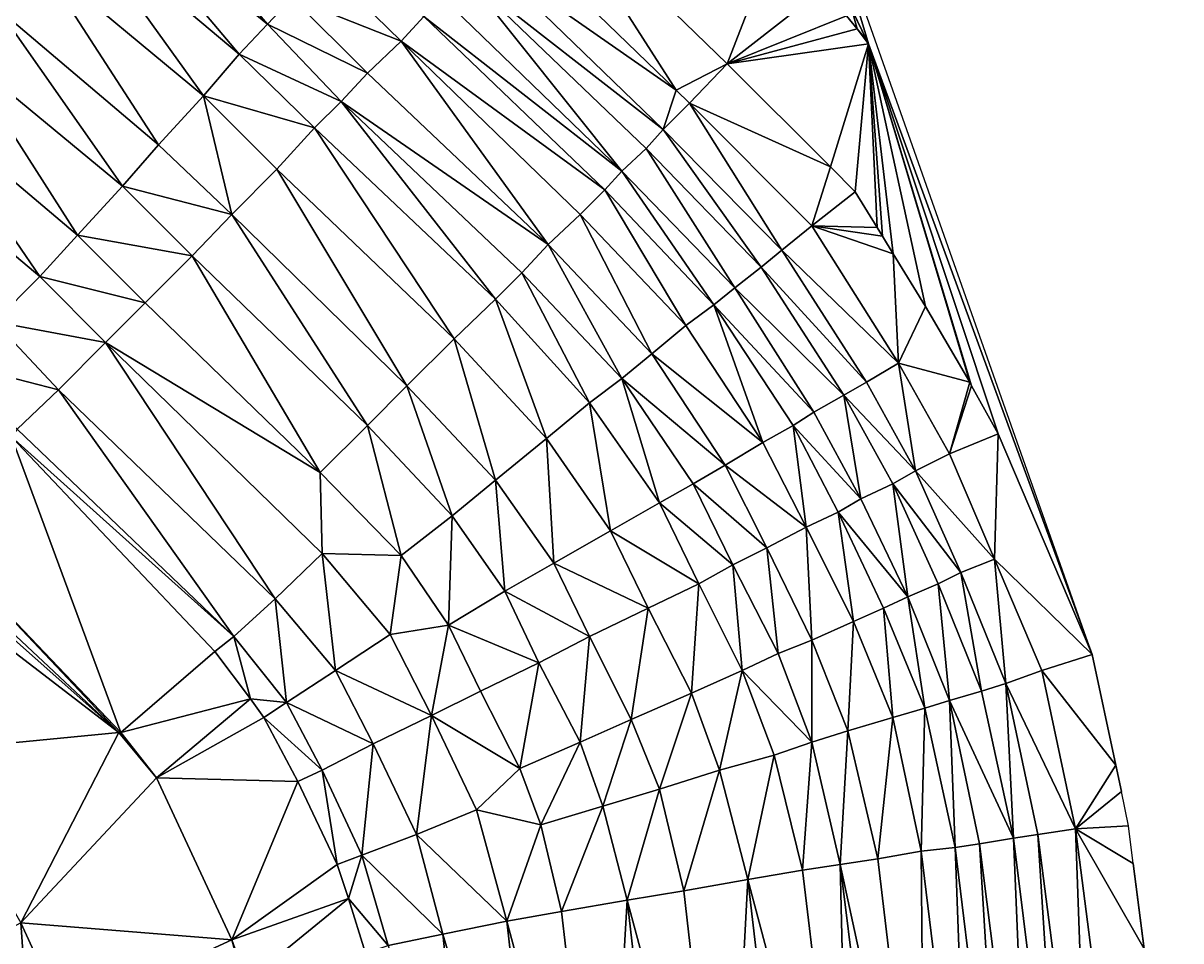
# Model space of a CAD drawing. Header units: millimetres. Extents: x 279405 to 280904, y 534349 to 535918.
# Drawn here: x 280573.1 to 280880.4, y 535316.8 to 535560.3 of the extents above; entities that cross this region are included whole.
import ezdxf

# ---------------------------------------------------------------- set-up
doc = ezdxf.new("R2010")
doc.units = ezdxf.units.MM
doc.layers.add('Карьер_конец_отработки', color=1, linetype='Continuous')

msp = doc.modelspace()

# ---------------------------------------------------------------- linework, layer by layer
at = {"layer": 'Карьер_конец_отработки', "color": 21, "true_color": 0xff914f}
for points in [[(280637.999989, 535560.000004, 27.999998), (280598.999989, 535605.000004, 27.999998), (280592.499989, 535597.000004, 27.999998), (280637.999989, 535560.000004, 27.999998)], [(280637.999989, 535560.000004, 27.999998), (280644.499989, 535567.000004, 27.999998), (280598.999989, 535605.000004, 27.999998), (280637.999989, 535560.000004, 27.999998)], [(280630.499989, 535552.000004, 9.999998), (280592.499989, 535597.000004, 27.999998), (280586.499989, 535589.000004, 9.999998), (280630.499989, 535552.000004, 9.999998)], [(280630.499989, 535552.000004, 9.999998), (280637.999989, 535560.000004, 27.999998), (280592.499989, 535597.000004, 27.999998), (280630.499989, 535552.000004, 9.999998)], [(280746.45519, 535542.432865, 63.999998), (280712.499989, 535595.500004, 77.999998), (280702.499989, 535585.000004, 63.999998), (280746.45519, 535542.432865, 63.999998)], [(280746.45519, 535542.432865, 63.999998), (280759.999989, 535549.500004, 77.999998), (280712.499989, 535595.500004, 77.999998), (280746.45519, 535542.432865, 63.999998)], [(280759.999989, 535549.500004, 77.999998), (280772.754872, 535582.402469, 77.999998), (280712.499989, 535595.500004, 77.999998), (280759.999989, 535549.500004, 77.999998)], [(280793.068959, 535563.846378, 82.850809), (280797.530629, 535554.783664, 77.91791), (280785.628652, 535594.376865, 88), (280793.068959, 535563.846378, 82.850809)], [(280797.530629, 535554.783664, 77.91791), (280856.856557, 535392.718815, 73.738661), (280785.628652, 535594.376865, 88), (280797.530629, 535554.783664, 77.91791)], [(280620.999989, 535541.000004, 9.999998), (280586.499989, 535589.000004, 9.999998), (280576.999989, 535577.500004, 9.999998), (280620.999989, 535541.000004, 9.999998)], [(280620.999989, 535541.000004, 9.999998), (280630.499989, 535552.000004, 9.999998), (280586.499989, 535589.000004, 9.999998), (280620.999989, 535541.000004, 9.999998)], [(280746.45519, 535542.432865, 63.999998), (280702.499989, 535585.000004, 63.999998), (280695.499989, 535578.000004, 63.999998), (280746.45519, 535542.432865, 63.999998)], [(280785.683461, 535569.503483, 77.999998), (280772.754872, 535582.402469, 77.999998), (280759.999989, 535549.500004, 77.999998), (280785.683461, 535569.503483, 77.999998)], [(280608.999989, 535528.000004, -20.000002), (280576.999989, 535577.500004, 9.999998), (280566.499989, 535564.000004, -20.000002), (280608.999989, 535528.000004, -20.000002)], [(280608.999989, 535528.000004, -20.000002), (280620.999989, 535541.000004, 9.999998), (280576.999989, 535577.500004, 9.999998), (280608.999989, 535528.000004, -20.000002)], [(280742.999989, 535532.000004, 63.999998), (280695.499989, 535578.000004, 63.999998), (280690.499989, 535573.000004, 51.999998), (280742.999989, 535532.000004, 63.999998)], [(280742.999989, 535532.000004, 63.999998), (280746.45519, 535542.432865, 63.999998), (280695.499989, 535578.000004, 63.999998), (280742.999989, 535532.000004, 63.999998)], [(280673.499989, 535555.500004, 39.999998), (280652.499989, 535576.000004, 39.999998), (280644.499989, 535567.000004, 27.999998), (280673.499989, 535555.500004, 39.999998)], [(280673.499989, 535555.500004, 39.999998), (280679.499989, 535562.000004, 39.999998), (280652.499989, 535576.000004, 39.999998), (280673.499989, 535555.500004, 39.999998)], [(280731.999989, 535521.000004, 51.999998), (280690.499989, 535573.000004, 51.999998), (280684.499989, 535567.000004, 51.999998), (280731.999989, 535521.000004, 51.999998)], [(280731.999989, 535521.000004, 51.999998), (280738.499989, 535527.000004, 51.999998), (280690.499989, 535573.000004, 51.999998), (280731.999989, 535521.000004, 51.999998)], [(280738.499989, 535527.000004, 51.999998), (280742.999989, 535532.000004, 63.999998), (280690.499989, 535573.000004, 51.999998), (280738.499989, 535527.000004, 51.999998)], [(280791.703847, 535562.16843, 77.999998), (280785.683461, 535569.503483, 77.999998), (280759.999989, 535549.500004, 77.999998), (280791.703847, 535562.16843, 77.999998)], [(280664.499989, 535547.000004, 27.999998), (280644.499989, 535567.000004, 27.999998), (280637.999989, 535560.000004, 27.999998), (280664.499989, 535547.000004, 27.999998)], [(280664.499989, 535547.000004, 27.999998), (280673.499989, 535555.500004, 39.999998), (280644.499989, 535567.000004, 27.999998), (280664.499989, 535547.000004, 27.999998)], [(280731.999989, 535521.000004, 51.999998), (280684.499989, 535567.000004, 51.999998), (280679.499989, 535562.000004, 39.999998), (280731.999989, 535521.000004, 51.999998)], [(280599.499989, 535517.000004, -20.000002), (280566.499989, 535564.000004, -20.000002), (280556.499989, 535552.500004, -20.000002), (280599.499989, 535517.000004, -20.000002)], [(280599.499989, 535517.000004, -20.000002), (280608.999989, 535528.000004, -20.000002), (280566.499989, 535564.000004, -20.000002), (280599.499989, 535517.000004, -20.000002)], [(280727.499989, 535516.000004, 39.999998), (280679.499989, 535562.000004, 39.999998), (280673.499989, 535555.500004, 39.999998), (280727.499989, 535516.000004, 39.999998)], [(280727.499989, 535516.000004, 39.999998), (280731.999989, 535521.000004, 51.999998), (280679.499989, 535562.000004, 39.999998), (280727.499989, 535516.000004, 39.999998)], [(280794.509267, 535558.750492, 77.999998), (280791.703847, 535562.16843, 77.999998), (280759.999989, 535549.500004, 77.999998), (280794.509267, 535558.750492, 77.999998)], [(280794.509267, 535558.750492, 77.999998), (280793.068959, 535563.846378, 82.850809), (280791.703847, 535562.16843, 77.999998), (280794.509267, 535558.750492, 77.999998)], [(280794.509267, 535558.750492, 77.999998), (280797.049306, 535555.655765, 77.999998), (280793.068959, 535563.846378, 82.850809), (280794.509267, 535558.750492, 77.999998)], [(280797.049306, 535555.655765, 77.999998), (280797.530629, 535554.783664, 77.91791), (280793.068959, 535563.846378, 82.850809), (280797.049306, 535555.655765, 77.999998)], [(280657.499989, 535539.500004, 27.999998), (280637.999989, 535560.000004, 27.999998), (280630.499989, 535552.000004, 9.999998), (280657.499989, 535539.500004, 27.999998)], [(280657.499989, 535539.500004, 27.999998), (280664.499989, 535547.000004, 27.999998), (280637.999989, 535560.000004, 27.999998), (280657.499989, 535539.500004, 27.999998)], [(280797.530629, 535554.783664, 77.91791), (280794.509267, 535558.750492, 77.999998), (280759.999989, 535549.500004, 77.999998), (280797.530629, 535554.783664, 77.91791)], [(280797.530629, 535554.783664, 77.91791), (280797.049306, 535555.655765, 77.999998), (280794.509267, 535558.750492, 77.999998), (280797.530629, 535554.783664, 77.91791)], [(280587.499989, 535504.000004, -50.000002), (280556.499989, 535552.500004, -20.000002), (280545.999989, 535539.000004, -50.000002), (280587.499989, 535504.000004, -50.000002)], [(280587.499989, 535504.000004, -50.000002), (280599.499989, 535517.000004, -20.000002), (280556.499989, 535552.500004, -20.000002), (280587.499989, 535504.000004, -50.000002)], [(280712.499989, 535501.500004, 27.999998), (280673.499989, 535555.500004, 39.999998), (280664.499989, 535547.000004, 27.999998), (280712.499989, 535501.500004, 27.999998)], [(280712.499989, 535501.500004, 27.999998), (280720.999989, 535509.500004, 39.999998), (280673.499989, 535555.500004, 39.999998), (280712.499989, 535501.500004, 27.999998)], [(280720.999989, 535509.500004, 39.999998), (280727.499989, 535516.000004, 39.999998), (280673.499989, 535555.500004, 39.999998), (280720.999989, 535509.500004, 39.999998)], [(280787.410512, 535522.089512, 77.999998), (280797.530629, 535554.783664, 77.91791), (280759.999989, 535549.500004, 77.999998), (280787.410512, 535522.089512, 77.999998)], [(280793.999989, 535515.500004, 76.422297), (280797.530629, 535554.783664, 77.91791), (280787.410512, 535522.089512, 77.999998), (280793.999989, 535515.500004, 76.422297)], [(280799.799306, 535506.052952, 74.36764), (280797.530629, 535554.783664, 77.91791), (280793.999989, 535515.500004, 76.422297), (280799.799306, 535506.052952, 74.36764)], [(280799.799306, 535506.052952, 74.36764), (280801.2058, 535503.761631, 74.744745), (280797.530629, 535554.783664, 77.91791), (280799.799306, 535506.052952, 74.36764)], [(280801.2058, 535503.761631, 74.744745), (280804.10558, 535499.037845, 72.539141), (280797.530629, 535554.783664, 77.91791), (280801.2058, 535503.761631, 74.744745)], [(280804.10558, 535499.037845, 72.539141), (280812.695546, 535485.044773, 73.93574), (280797.530629, 535554.783664, 77.91791), (280804.10558, 535499.037845, 72.539141)], [(280812.695546, 535485.044773, 73.93574), (280824.40331, 535464.95026, 73.71171), (280797.530629, 535554.783664, 77.91791), (280812.695546, 535485.044773, 73.93574)], [(280824.40331, 535464.95026, 73.71171), (280824.906239, 535464.056156, 74.57678), (280797.530629, 535554.783664, 77.91791), (280824.40331, 535464.95026, 73.71171)], [(280824.906239, 535464.056156, 74.57678), (280831.969594, 535451.277836, 73.909857), (280797.530629, 535554.783664, 77.91791), (280824.906239, 535464.056156, 74.57678)], [(280831.969594, 535451.277836, 73.909857), (280856.856557, 535392.718815, 73.738661), (280797.530629, 535554.783664, 77.91791), (280831.969594, 535451.277836, 73.909857)], [(280650.499989, 535532.500004, 9.999998), (280630.499989, 535552.000004, 9.999998), (280620.999989, 535541.000004, 9.999998), (280650.499989, 535532.500004, 9.999998)], [(280650.499989, 535532.500004, 9.999998), (280657.499989, 535539.500004, 27.999998), (280630.499989, 535552.000004, 9.999998), (280650.499989, 535532.500004, 9.999998)], [(280749.999989, 535539.000004, 63.999998), (280759.999989, 535549.500004, 77.999998), (280746.45519, 535542.432865, 63.999998), (280749.999989, 535539.000004, 63.999998)], [(280787.410512, 535522.089512, 77.999998), (280759.999989, 535549.500004, 77.999998), (280749.999989, 535539.000004, 63.999998), (280787.410512, 535522.089512, 77.999998)], [(280712.499989, 535501.500004, 27.999998), (280664.499989, 535547.000004, 27.999998), (280657.499989, 535539.500004, 27.999998), (280712.499989, 535501.500004, 27.999998)], [(280628.499989, 535509.500004, -20.000002), (280620.999989, 535541.000004, 9.999998), (280608.999989, 535528.000004, -20.000002), (280628.499989, 535509.500004, -20.000002)], [(280628.499989, 535509.500004, -20.000002), (280640.499989, 535521.500004, 9.999998), (280620.999989, 535541.000004, 9.999998), (280628.499989, 535509.500004, -20.000002)], [(280640.499989, 535521.500004, 9.999998), (280650.499989, 535532.500004, 9.999998), (280620.999989, 535541.000004, 9.999998), (280640.499989, 535521.500004, 9.999998)], [(280749.999989, 535539.000004, 63.999998), (280746.45519, 535542.432865, 63.999998), (280742.999989, 535532.000004, 63.999998), (280749.999989, 535539.000004, 63.999998)], [(280577.499989, 535493.000004, -50.000002), (280545.999989, 535539.000004, -50.000002), (280536.499989, 535527.500004, -50.000002), (280577.499989, 535493.000004, -50.000002)], [(280577.499989, 535493.000004, -50.000002), (280587.499989, 535504.000004, -50.000002), (280545.999989, 535539.000004, -50.000002), (280577.499989, 535493.000004, -50.000002)], [(280698.499989, 535487.000004, 9.999998), (280657.499989, 535539.500004, 27.999998), (280650.499989, 535532.500004, 9.999998), (280698.499989, 535487.000004, 9.999998)], [(280698.499989, 535487.000004, 9.999998), (280705.499989, 535494.000004, 27.999998), (280657.499989, 535539.500004, 27.999998), (280698.499989, 535487.000004, 9.999998)], [(280705.499989, 535494.000004, 27.999998), (280712.499989, 535501.500004, 27.999998), (280657.499989, 535539.500004, 27.999998), (280705.499989, 535494.000004, 27.999998)], [(280774.499989, 535500.000004, 63.999998), (280749.999989, 535539.000004, 63.999998), (280742.999989, 535532.000004, 63.999998), (280774.499989, 535500.000004, 63.999998)], [(280774.499989, 535500.000004, 63.999998), (280782.499989, 535506.500004, 63.999998), (280749.999989, 535539.000004, 63.999998), (280774.499989, 535500.000004, 63.999998)], [(280782.499989, 535506.500004, 63.999998), (280787.410512, 535522.089512, 77.999998), (280749.999989, 535539.000004, 63.999998), (280782.499989, 535506.500004, 63.999998)], [(280687.499989, 535476.500004, 9.999998), (280650.499989, 535532.500004, 9.999998), (280640.499989, 535521.500004, 9.999998), (280687.499989, 535476.500004, 9.999998)], [(280687.499989, 535476.500004, 9.999998), (280698.499989, 535487.000004, 9.999998), (280650.499989, 535532.500004, 9.999998), (280687.499989, 535476.500004, 9.999998)], [(280768.999989, 535495.500004, 51.999998), (280742.999989, 535532.000004, 63.999998), (280738.499989, 535527.000004, 51.999998), (280768.999989, 535495.500004, 51.999998)], [(280768.999989, 535495.500004, 51.999998), (280774.499989, 535500.000004, 63.999998), (280742.999989, 535532.000004, 63.999998), (280768.999989, 535495.500004, 51.999998)], [(280628.499989, 535509.500004, -20.000002), (280608.999989, 535528.000004, -20.000002), (280599.499989, 535517.000004, -20.000002), (280628.499989, 535509.500004, -20.000002)], [(280565.499989, 535481.000004, -80.000002), (280577.499989, 535493.000004, -50.000002), (280536.499989, 535527.500004, -50.000002), (280565.499989, 535481.000004, -80.000002)], [(280761.999989, 535490.000004, 51.999998), (280738.499989, 535527.000004, 51.999998), (280731.999989, 535521.000004, 51.999998), (280761.999989, 535490.000004, 51.999998)], [(280761.999989, 535490.000004, 51.999998), (280768.999989, 535495.500004, 51.999998), (280738.499989, 535527.000004, 51.999998), (280761.999989, 535490.000004, 51.999998)], [(280793.999989, 535515.500004, 76.422297), (280787.410512, 535522.089512, 77.999998), (280782.499989, 535506.500004, 63.999998), (280793.999989, 535515.500004, 76.422297)], [(280674.999989, 535464.000004, -20.000002), (280640.499989, 535521.500004, 9.999998), (280628.499989, 535509.500004, -20.000002), (280674.999989, 535464.000004, -20.000002)], [(280674.999989, 535464.000004, -20.000002), (280687.499989, 535476.500004, 9.999998), (280640.499989, 535521.500004, 9.999998), (280674.999989, 535464.000004, -20.000002)], [(280756.499989, 535485.500004, 39.999998), (280731.999989, 535521.000004, 51.999998), (280727.499989, 535516.000004, 39.999998), (280756.499989, 535485.500004, 39.999998)], [(280756.499989, 535485.500004, 39.999998), (280761.999989, 535490.000004, 51.999998), (280731.999989, 535521.000004, 51.999998), (280756.499989, 535485.500004, 39.999998)], [(280617.999989, 535498.500004, -20.000002), (280599.499989, 535517.000004, -20.000002), (280587.499989, 535504.000004, -50.000002), (280617.999989, 535498.500004, -20.000002)], [(280617.999989, 535498.500004, -20.000002), (280628.499989, 535509.500004, -20.000002), (280599.499989, 535517.000004, -20.000002), (280617.999989, 535498.500004, -20.000002)], [(280748.999989, 535480.000004, 39.999998), (280727.499989, 535516.000004, 39.999998), (280720.999989, 535509.500004, 39.999998), (280748.999989, 535480.000004, 39.999998)], [(280748.999989, 535480.000004, 39.999998), (280756.499989, 535485.500004, 39.999998), (280727.499989, 535516.000004, 39.999998), (280748.999989, 535480.000004, 39.999998)], [(280799.799306, 535506.052952, 74.36764), (280793.999989, 535515.500004, 76.422297), (280782.499989, 535506.500004, 63.999998), (280799.799306, 535506.052952, 74.36764)], [(280664.499989, 535453.500004, -20.000002), (280628.499989, 535509.500004, -20.000002), (280617.999989, 535498.500004, -20.000002), (280664.499989, 535453.500004, -20.000002)], [(280664.499989, 535453.500004, -20.000002), (280674.999989, 535464.000004, -20.000002), (280628.499989, 535509.500004, -20.000002), (280664.499989, 535453.500004, -20.000002)], [(280739.999989, 535472.500004, 27.999998), (280720.999989, 535509.500004, 39.999998), (280712.499989, 535501.500004, 27.999998), (280739.999989, 535472.500004, 27.999998)], [(280739.999989, 535472.500004, 27.999998), (280748.999989, 535480.000004, 39.999998), (280720.999989, 535509.500004, 39.999998), (280739.999989, 535472.500004, 27.999998)], [(280805.499989, 535470.000004, 63.999998), (280782.499989, 535506.500004, 63.999998), (280774.499989, 535500.000004, 63.999998), (280805.499989, 535470.000004, 63.999998)], [(280805.499989, 535470.000004, 63.999998), (280804.10558, 535499.037845, 72.539141), (280782.499989, 535506.500004, 63.999998), (280805.499989, 535470.000004, 63.999998)], [(280804.10558, 535499.037845, 72.539141), (280801.2058, 535503.761631, 74.744745), (280782.499989, 535506.500004, 63.999998), (280804.10558, 535499.037845, 72.539141)], [(280801.2058, 535503.761631, 74.744745), (280799.799306, 535506.052952, 74.36764), (280782.499989, 535506.500004, 63.999998), (280801.2058, 535503.761631, 74.744745)], [(280605.499989, 535486.000004, -50.000002), (280587.499989, 535504.000004, -50.000002), (280577.499989, 535493.000004, -50.000002), (280605.499989, 535486.000004, -50.000002)], [(280605.499989, 535486.000004, -50.000002), (280617.999989, 535498.500004, -20.000002), (280587.499989, 535504.000004, -50.000002), (280605.499989, 535486.000004, -50.000002)], [(280731.999989, 535466.000004, 27.999998), (280712.499989, 535501.500004, 27.999998), (280705.499989, 535494.000004, 27.999998), (280731.999989, 535466.000004, 27.999998)], [(280731.999989, 535466.000004, 27.999998), (280739.999989, 535472.500004, 27.999998), (280712.499989, 535501.500004, 27.999998), (280731.999989, 535466.000004, 27.999998)], [(280651.999989, 535441.000004, -50.000002), (280617.999989, 535498.500004, -20.000002), (280605.499989, 535486.000004, -50.000002), (280651.999989, 535441.000004, -50.000002)], [(280651.999989, 535441.000004, -50.000002), (280664.499989, 535453.500004, -20.000002), (280617.999989, 535498.500004, -20.000002), (280651.999989, 535441.000004, -50.000002)], [(280796.999989, 535465.000004, 63.999998), (280774.499989, 535500.000004, 63.999998), (280768.999989, 535495.500004, 51.999998), (280796.999989, 535465.000004, 63.999998)], [(280796.999989, 535465.000004, 63.999998), (280805.499989, 535470.000004, 63.999998), (280774.499989, 535500.000004, 63.999998), (280796.999989, 535465.000004, 63.999998)], [(280805.499989, 535470.000004, 63.999998), (280812.695546, 535485.044773, 73.93574), (280804.10558, 535499.037845, 72.539141), (280805.499989, 535470.000004, 63.999998)], [(280790.999989, 535461.500004, 51.999998), (280768.999989, 535495.500004, 51.999998), (280761.999989, 535490.000004, 51.999998), (280790.999989, 535461.500004, 51.999998)], [(280790.999989, 535461.500004, 51.999998), (280796.999989, 535465.000004, 63.999998), (280768.999989, 535495.500004, 51.999998), (280790.999989, 535461.500004, 51.999998)], [(280594.999989, 535475.500004, -50.000002), (280577.499989, 535493.000004, -50.000002), (280565.499989, 535481.000004, -80.000002), (280594.999989, 535475.500004, -50.000002)], [(280594.999989, 535475.500004, -50.000002), (280605.499989, 535486.000004, -50.000002), (280577.499989, 535493.000004, -50.000002), (280594.999989, 535475.500004, -50.000002)], [(280723.499989, 535459.500004, 9.999998), (280705.499989, 535494.000004, 27.999998), (280698.499989, 535487.000004, 9.999998), (280723.499989, 535459.500004, 9.999998)], [(280723.499989, 535459.500004, 9.999998), (280731.999989, 535466.000004, 27.999998), (280705.499989, 535494.000004, 27.999998), (280723.499989, 535459.500004, 9.999998)], [(280782.999989, 535457.000004, 51.999998), (280761.999989, 535490.000004, 51.999998), (280756.499989, 535485.500004, 39.999998), (280782.999989, 535457.000004, 51.999998)], [(280782.999989, 535457.000004, 51.999998), (280790.999989, 535461.500004, 51.999998), (280761.999989, 535490.000004, 51.999998), (280782.999989, 535457.000004, 51.999998)], [(280651.999989, 535441.000004, -50.000002), (280605.499989, 535486.000004, -50.000002), (280594.999989, 535475.500004, -50.000002), (280651.999989, 535441.000004, -50.000002)], [(280711.999989, 535450.000004, 9.999998), (280698.499989, 535487.000004, 9.999998), (280687.499989, 535476.500004, 9.999998), (280711.999989, 535450.000004, 9.999998)], [(280711.999989, 535450.000004, 9.999998), (280723.499989, 535459.500004, 9.999998), (280698.499989, 535487.000004, 9.999998), (280711.999989, 535450.000004, 9.999998)], [(280769.499989, 535449.000004, 39.999998), (280756.499989, 535485.500004, 39.999998), (280748.999989, 535480.000004, 39.999998), (280769.499989, 535449.000004, 39.999998)], [(280769.499989, 535449.000004, 39.999998), (280777.499989, 535453.500004, 39.999998), (280756.499989, 535485.500004, 39.999998), (280769.499989, 535449.000004, 39.999998)], [(280777.499989, 535453.500004, 39.999998), (280782.999989, 535457.000004, 51.999998), (280756.499989, 535485.500004, 39.999998), (280777.499989, 535453.500004, 39.999998)], [(280824.40331, 535464.95026, 73.71171), (280812.695546, 535485.044773, 73.93574), (280805.499989, 535470.000004, 63.999998), (280824.40331, 535464.95026, 73.71171)], [(280582.499989, 535463.000004, -80.000002), (280565.499989, 535481.000004, -80.000002), (280554.999989, 535470.000004, -80.000002), (280582.499989, 535463.000004, -80.000002)], [(280582.499989, 535463.000004, -80.000002), (280594.999989, 535475.500004, -50.000002), (280565.499989, 535481.000004, -80.000002), (280582.499989, 535463.000004, -80.000002)], [(280769.499989, 535449.000004, 39.999998), (280748.999989, 535480.000004, 39.999998), (280739.999989, 535472.500004, 27.999998), (280769.499989, 535449.000004, 39.999998)], [(280698.499989, 535439.000004, -20.000002), (280687.499989, 535476.500004, 9.999998), (280674.999989, 535464.000004, -20.000002), (280698.499989, 535439.000004, -20.000002)], [(280698.499989, 535439.000004, -20.000002), (280711.999989, 535450.000004, 9.999998), (280687.499989, 535476.500004, 9.999998), (280698.499989, 535439.000004, -20.000002)], [(280639.999989, 535407.500004, -80.000002), (280594.999989, 535475.500004, -50.000002), (280582.499989, 535463.000004, -80.000002), (280639.999989, 535407.500004, -80.000002)], [(280639.999989, 535407.500004, -80.000002), (280652.499989, 535419.500004, -50.000002), (280594.999989, 535475.500004, -50.000002), (280639.999989, 535407.500004, -80.000002)], [(280652.499989, 535419.500004, -50.000002), (280651.999989, 535441.000004, -50.000002), (280594.999989, 535475.500004, -50.000002), (280652.499989, 535419.500004, -50.000002)], [(280571.499989, 535452.500004, -80.000002), (280582.499989, 535463.000004, -80.000002), (280554.999989, 535470.000004, -80.000002), (280571.499989, 535452.500004, -80.000002)], [(280759.499989, 535443.000004, 27.999998), (280739.999989, 535472.500004, 27.999998), (280731.999989, 535466.000004, 27.999998), (280759.499989, 535443.000004, 27.999998)], [(280759.499989, 535443.000004, 27.999998), (280769.499989, 535449.000004, 39.999998), (280739.999989, 535472.500004, 27.999998), (280759.499989, 535443.000004, 27.999998)], [(280809.999989, 535441.500004, 63.999998), (280805.499989, 535470.000004, 63.999998), (280796.999989, 535465.000004, 63.999998), (280809.999989, 535441.500004, 63.999998)], [(280809.999989, 535441.500004, 63.999998), (280818.999989, 535446.000004, 63.999998), (280805.499989, 535470.000004, 63.999998), (280809.999989, 535441.500004, 63.999998)], [(280818.999989, 535446.000004, 63.999998), (280824.40331, 535464.95026, 73.71171), (280805.499989, 535470.000004, 63.999998), (280818.999989, 535446.000004, 63.999998)], [(280686.999989, 535429.500004, -20.000002), (280674.999989, 535464.000004, -20.000002), (280664.499989, 535453.500004, -20.000002), (280686.999989, 535429.500004, -20.000002)], [(280686.999989, 535429.500004, -20.000002), (280698.499989, 535439.000004, -20.000002), (280674.999989, 535464.000004, -20.000002), (280686.999989, 535429.500004, -20.000002)], [(280741.999989, 535433.000004, 9.999998), (280731.999989, 535466.000004, 27.999998), (280723.499989, 535459.500004, 9.999998), (280741.999989, 535433.000004, 9.999998)], [(280741.999989, 535433.000004, 9.999998), (280750.999989, 535438.000004, 27.999998), (280731.999989, 535466.000004, 27.999998), (280741.999989, 535433.000004, 9.999998)], [(280750.999989, 535438.000004, 27.999998), (280759.499989, 535443.000004, 27.999998), (280731.999989, 535466.000004, 27.999998), (280750.999989, 535438.000004, 27.999998)], [(280809.999989, 535441.500004, 63.999998), (280796.999989, 535465.000004, 63.999998), (280790.999989, 535461.500004, 51.999998), (280809.999989, 535441.500004, 63.999998)], [(280824.906239, 535464.056156, 74.57678), (280824.40331, 535464.95026, 73.71171), (280818.999989, 535446.000004, 63.999998), (280824.906239, 535464.056156, 74.57678)], [(280831.969594, 535451.277836, 73.909857), (280824.906239, 535464.056156, 74.57678), (280818.999989, 535446.000004, 63.999998), (280831.969594, 535451.277836, 73.909857)], [(280628.999989, 535397.500004, -80.000002), (280582.499989, 535463.000004, -80.000002), (280571.499989, 535452.500004, -80.000002), (280628.999989, 535397.500004, -80.000002)], [(280628.999989, 535397.500004, -80.000002), (280639.999989, 535407.500004, -80.000002), (280582.499989, 535463.000004, -80.000002), (280628.999989, 535397.500004, -80.000002)], [(280795.499989, 535434.000004, 51.999998), (280790.999989, 535461.500004, 51.999998), (280782.999989, 535457.000004, 51.999998), (280795.499989, 535434.000004, 51.999998)], [(280795.499989, 535434.000004, 51.999998), (280803.999989, 535438.000004, 51.999998), (280790.999989, 535461.500004, 51.999998), (280795.499989, 535434.000004, 51.999998)], [(280803.999989, 535438.000004, 51.999998), (280809.999989, 535441.500004, 63.999998), (280790.999989, 535461.500004, 51.999998), (280803.999989, 535438.000004, 51.999998)], [(280728.999989, 535425.500004, 9.999998), (280723.499989, 535459.500004, 9.999998), (280711.999989, 535450.000004, 9.999998), (280728.999989, 535425.500004, 9.999998)], [(280728.999989, 535425.500004, 9.999998), (280741.999989, 535433.000004, 9.999998), (280723.499989, 535459.500004, 9.999998), (280728.999989, 535425.500004, 9.999998)], [(280795.499989, 535434.000004, 51.999998), (280782.999989, 535457.000004, 51.999998), (280777.499989, 535453.500004, 39.999998), (280795.499989, 535434.000004, 51.999998)], [(280628.999989, 535397.500004, -80.000002), (280571.499989, 535452.500004, -80.000002), (280569.999989, 535450.500004, -84.580004), (280628.999989, 535397.500004, -80.000002)], [(280673.499989, 535419.000004, -50.000002), (280664.499989, 535453.500004, -20.000002), (280651.999989, 535441.000004, -50.000002), (280673.499989, 535419.000004, -50.000002)], [(280673.499989, 535419.000004, -50.000002), (280686.999989, 535429.500004, -20.000002), (280664.499989, 535453.500004, -20.000002), (280673.499989, 535419.000004, -50.000002)], [(280780.999989, 535426.500004, 39.999998), (280777.499989, 535453.500004, 39.999998), (280769.499989, 535449.000004, 39.999998), (280780.999989, 535426.500004, 39.999998)], [(280780.999989, 535426.500004, 39.999998), (280789.499989, 535430.500004, 39.999998), (280777.499989, 535453.500004, 39.999998), (280780.999989, 535426.500004, 39.999998)], [(280789.499989, 535430.500004, 39.999998), (280795.499989, 535434.000004, 51.999998), (280777.499989, 535453.500004, 39.999998), (280789.499989, 535430.500004, 39.999998)], [(280830.999989, 535418.000004, 63.999998), (280831.969594, 535451.277836, 73.909857), (280818.999989, 535446.000004, 63.999998), (280830.999989, 535418.000004, 63.999998)], [(280856.856557, 535392.718815, 73.738661), (280831.969594, 535451.277836, 73.909857), (280830.999989, 535418.000004, 63.999998), (280856.856557, 535392.718815, 73.738661)], [(280598.999989, 535372.000004, -90.759996), (280569.999989, 535450.500004, -84.580004), (280545.499989, 535428.000004, -84.580004), (280598.999989, 535372.000004, -90.759996)], [(280598.999989, 535372.000004, -90.759996), (280623.999989, 535393.500004, -90.759996), (280569.999989, 535450.500004, -84.580004), (280598.999989, 535372.000004, -90.759996)], [(280623.999989, 535393.500004, -90.759996), (280628.999989, 535397.500004, -80.000002), (280569.999989, 535450.500004, -84.580004), (280623.999989, 535393.500004, -90.759996)], [(280713.999989, 535417.000004, -20.000002), (280711.999989, 535450.000004, 9.999998), (280698.499989, 535439.000004, -20.000002), (280713.999989, 535417.000004, -20.000002)], [(280713.999989, 535417.000004, -20.000002), (280728.999989, 535425.500004, 9.999998), (280711.999989, 535450.000004, 9.999998), (280713.999989, 535417.000004, -20.000002)], [(280780.999989, 535426.500004, 39.999998), (280769.499989, 535449.000004, 39.999998), (280759.499989, 535443.000004, 27.999998), (280780.999989, 535426.500004, 39.999998)], [(280830.999989, 535418.000004, 63.999998), (280818.999989, 535446.000004, 63.999998), (280809.999989, 535441.500004, 63.999998), (280830.999989, 535418.000004, 63.999998)], [(280770.499989, 535421.000004, 27.999998), (280759.499989, 535443.000004, 27.999998), (280750.999989, 535438.000004, 27.999998), (280770.499989, 535421.000004, 27.999998)], [(280770.499989, 535421.000004, 27.999998), (280780.999989, 535426.500004, 39.999998), (280759.499989, 535443.000004, 27.999998), (280770.499989, 535421.000004, 27.999998)], [(280652.499989, 535419.500004, -50.000002), (280673.499989, 535419.000004, -50.000002), (280651.999989, 535441.000004, -50.000002), (280652.499989, 535419.500004, -50.000002)], [(280700.999989, 535409.500004, -20.000002), (280698.499989, 535439.000004, -20.000002), (280686.999989, 535429.500004, -20.000002), (280700.999989, 535409.500004, -20.000002)], [(280700.999989, 535409.500004, -20.000002), (280713.999989, 535417.000004, -20.000002), (280698.499989, 535439.000004, -20.000002), (280700.999989, 535409.500004, -20.000002)], [(280821.999989, 535414.500004, 63.999998), (280809.999989, 535441.500004, 63.999998), (280803.999989, 535438.000004, 51.999998), (280821.999989, 535414.500004, 63.999998)], [(280821.999989, 535414.500004, 63.999998), (280830.999989, 535418.000004, 63.999998), (280809.999989, 535441.500004, 63.999998), (280821.999989, 535414.500004, 63.999998)], [(280761.499989, 535416.500004, 27.999998), (280750.999989, 535438.000004, 27.999998), (280741.999989, 535433.000004, 9.999998), (280761.499989, 535416.500004, 27.999998)], [(280761.499989, 535416.500004, 27.999998), (280770.499989, 535421.000004, 27.999998), (280750.999989, 535438.000004, 27.999998), (280761.499989, 535416.500004, 27.999998)], [(280807.999989, 535408.000004, 51.999998), (280803.999989, 535438.000004, 51.999998), (280795.499989, 535434.000004, 51.999998), (280807.999989, 535408.000004, 51.999998)], [(280807.999989, 535408.000004, 51.999998), (280815.999989, 535411.500004, 51.999998), (280803.999989, 535438.000004, 51.999998), (280807.999989, 535408.000004, 51.999998)], [(280815.999989, 535411.500004, 51.999998), (280821.999989, 535414.500004, 63.999998), (280803.999989, 535438.000004, 51.999998), (280815.999989, 535411.500004, 51.999998)], [(280752.499989, 535411.500004, 9.999998), (280741.999989, 535433.000004, 9.999998), (280728.999989, 535425.500004, 9.999998), (280752.499989, 535411.500004, 9.999998)], [(280752.499989, 535411.500004, 9.999998), (280761.499989, 535416.500004, 27.999998), (280741.999989, 535433.000004, 9.999998), (280752.499989, 535411.500004, 9.999998)], [(280807.999989, 535408.000004, 51.999998), (280795.499989, 535434.000004, 51.999998), (280789.499989, 535430.500004, 39.999998), (280807.999989, 535408.000004, 51.999998)], [(280793.499989, 535401.500004, 39.999998), (280789.499989, 535430.500004, 39.999998), (280780.999989, 535426.500004, 39.999998), (280793.499989, 535401.500004, 39.999998)], [(280793.499989, 535401.500004, 39.999998), (280801.499989, 535405.000004, 39.999998), (280789.499989, 535430.500004, 39.999998), (280793.499989, 535401.500004, 39.999998)], [(280801.499989, 535405.000004, 39.999998), (280807.999989, 535408.000004, 51.999998), (280789.499989, 535430.500004, 39.999998), (280801.499989, 535405.000004, 39.999998)], [(280598.499989, 535372.000004, -92.000002), (280545.499989, 535428.000004, -84.580004), (280542.499989, 535424.500004, -92.000002), (280598.499989, 535372.000004, -92.000002)], [(280598.499989, 535372.000004, -92.000002), (280598.999989, 535372.000004, -90.759996), (280545.499989, 535428.000004, -84.580004), (280598.499989, 535372.000004, -92.000002)], [(280685.999989, 535400.500004, -50.000002), (280686.999989, 535429.500004, -20.000002), (280673.499989, 535419.000004, -50.000002), (280685.999989, 535400.500004, -50.000002)], [(280700.999989, 535409.500004, -20.000002), (280686.999989, 535429.500004, -20.000002), (280685.999989, 535400.500004, -50.000002), (280700.999989, 535409.500004, -20.000002)], [(280782.499989, 535396.500004, 27.999998), (280780.999989, 535426.500004, 39.999998), (280770.499989, 535421.000004, 27.999998), (280782.499989, 535396.500004, 27.999998)], [(280782.499989, 535396.500004, 27.999998), (280793.499989, 535401.500004, 39.999998), (280780.999989, 535426.500004, 39.999998), (280782.499989, 535396.500004, 27.999998)], [(280553.999989, 535411.500004, -92.000002), (280598.499989, 535372.000004, -92.000002), (280542.499989, 535424.500004, -92.000002), (280553.999989, 535411.500004, -92.000002)], [(280738.999989, 535405.000004, 9.999998), (280728.999989, 535425.500004, 9.999998), (280713.999989, 535417.000004, -20.000002), (280738.999989, 535405.000004, 9.999998)], [(280738.999989, 535405.000004, 9.999998), (280752.499989, 535411.500004, 9.999998), (280728.999989, 535425.500004, 9.999998), (280738.999989, 535405.000004, 9.999998)], [(280773.499989, 535393.000004, 27.999998), (280770.499989, 535421.000004, 27.999998), (280761.499989, 535416.500004, 27.999998), (280773.499989, 535393.000004, 27.999998)], [(280773.499989, 535393.000004, 27.999998), (280782.499989, 535396.500004, 27.999998), (280770.499989, 535421.000004, 27.999998), (280773.499989, 535393.000004, 27.999998)], [(280655.999989, 535388.500004, -80.000002), (280652.499989, 535419.500004, -50.000002), (280639.999989, 535407.500004, -80.000002), (280655.999989, 535388.500004, -80.000002)], [(280655.999989, 535388.500004, -80.000002), (280670.499989, 535398.000004, -50.000002), (280652.499989, 535419.500004, -50.000002), (280655.999989, 535388.500004, -80.000002)], [(280670.499989, 535398.000004, -50.000002), (280673.499989, 535419.000004, -50.000002), (280652.499989, 535419.500004, -50.000002), (280670.499989, 535398.000004, -50.000002)], [(280685.999989, 535400.500004, -50.000002), (280673.499989, 535419.000004, -50.000002), (280670.499989, 535398.000004, -50.000002), (280685.999989, 535400.500004, -50.000002)], [(280833.999989, 535385.000004, 63.999998), (280830.999989, 535418.000004, 63.999998), (280821.999989, 535414.500004, 63.999998), (280833.999989, 535385.000004, 63.999998)], [(280833.999989, 535385.000004, 63.999998), (280843.499989, 535388.500004, 63.999998), (280830.999989, 535418.000004, 63.999998), (280833.999989, 535385.000004, 63.999998)], [(280843.499989, 535388.500004, 63.999998), (280856.856557, 535392.718815, 73.738661), (280830.999989, 535418.000004, 63.999998), (280843.499989, 535388.500004, 63.999998)], [(280723.499989, 535397.500004, -20.000002), (280713.999989, 535417.000004, -20.000002), (280700.999989, 535409.500004, -20.000002), (280723.499989, 535397.500004, -20.000002)], [(280723.499989, 535397.500004, -20.000002), (280738.999989, 535405.000004, 9.999998), (280713.999989, 535417.000004, -20.000002), (280723.499989, 535397.500004, -20.000002)], [(280763.999989, 535388.500004, 9.999998), (280761.499989, 535416.500004, 27.999998), (280752.499989, 535411.500004, 9.999998), (280763.999989, 535388.500004, 9.999998)], [(280763.999989, 535388.500004, 9.999998), (280773.499989, 535393.000004, 27.999998), (280761.499989, 535416.500004, 27.999998), (280763.999989, 535388.500004, 9.999998)], [(280827.499989, 535383.000004, 51.999998), (280821.999989, 535414.500004, 63.999998), (280815.999989, 535411.500004, 51.999998), (280827.499989, 535383.000004, 51.999998)], [(280827.499989, 535383.000004, 51.999998), (280833.999989, 535385.000004, 63.999998), (280821.999989, 535414.500004, 63.999998), (280827.499989, 535383.000004, 51.999998)], [(280563.999989, 535398.500004, -92.000002), (280598.499989, 535372.000004, -92.000002), (280553.999989, 535411.500004, -92.000002), (280563.999989, 535398.500004, -92.000002)], [(280750.499989, 535382.500004, 9.999998), (280752.499989, 535411.500004, 9.999998), (280738.999989, 535405.000004, 9.999998), (280750.499989, 535382.500004, 9.999998)], [(280763.999989, 535388.500004, 9.999998), (280752.499989, 535411.500004, 9.999998), (280750.499989, 535382.500004, 9.999998), (280763.999989, 535388.500004, 9.999998)], [(280818.999989, 535380.500004, 51.999998), (280815.999989, 535411.500004, 51.999998), (280807.999989, 535408.000004, 51.999998), (280818.999989, 535380.500004, 51.999998)], [(280818.999989, 535380.500004, 51.999998), (280827.499989, 535383.000004, 51.999998), (280815.999989, 535411.500004, 51.999998), (280818.999989, 535380.500004, 51.999998)], [(280709.999989, 535390.500004, -20.000002), (280700.999989, 535409.500004, -20.000002), (280685.999989, 535400.500004, -50.000002), (280709.999989, 535390.500004, -20.000002)], [(280709.999989, 535390.500004, -20.000002), (280723.499989, 535397.500004, -20.000002), (280700.999989, 535409.500004, -20.000002), (280709.999989, 535390.500004, -20.000002)], [(280642.999989, 535380.000004, -80.000002), (280639.999989, 535407.500004, -80.000002), (280628.999989, 535397.500004, -80.000002), (280642.999989, 535380.000004, -80.000002)], [(280642.999989, 535380.000004, -80.000002), (280655.999989, 535388.500004, -80.000002), (280639.999989, 535407.500004, -80.000002), (280642.999989, 535380.000004, -80.000002)], [(280734.499989, 535375.500004, -20.000002), (280738.999989, 535405.000004, 9.999998), (280723.499989, 535397.500004, -20.000002), (280734.499989, 535375.500004, -20.000002)], [(280750.499989, 535382.500004, 9.999998), (280738.999989, 535405.000004, 9.999998), (280734.499989, 535375.500004, -20.000002), (280750.499989, 535382.500004, 9.999998)], [(280803.999989, 535376.000004, 39.999998), (280801.499989, 535405.000004, 39.999998), (280793.499989, 535401.500004, 39.999998), (280803.999989, 535376.000004, 39.999998)], [(280812.499989, 535378.500004, 39.999998), (280807.999989, 535408.000004, 51.999998), (280801.499989, 535405.000004, 39.999998), (280812.499989, 535378.500004, 39.999998)], [(280803.999989, 535376.000004, 39.999998), (280812.499989, 535378.500004, 39.999998), (280801.499989, 535405.000004, 39.999998), (280803.999989, 535376.000004, 39.999998)], [(280812.499989, 535378.500004, 39.999998), (280818.999989, 535380.500004, 51.999998), (280807.999989, 535408.000004, 51.999998), (280812.499989, 535378.500004, 39.999998)], [(280681.499989, 535376.500004, -50.000002), (280685.999989, 535400.500004, -50.000002), (280670.499989, 535398.000004, -50.000002), (280681.499989, 535376.500004, -50.000002)], [(280694.499989, 535383.000004, -50.000002), (280685.999989, 535400.500004, -50.000002), (280681.499989, 535376.500004, -50.000002), (280694.499989, 535383.000004, -50.000002)], [(280694.499989, 535383.000004, -50.000002), (280709.999989, 535390.500004, -20.000002), (280685.999989, 535400.500004, -50.000002), (280694.499989, 535383.000004, -50.000002)], [(280791.999989, 535372.500004, 27.999998), (280793.499989, 535401.500004, 39.999998), (280782.499989, 535396.500004, 27.999998), (280791.999989, 535372.500004, 27.999998)], [(280803.999989, 535376.000004, 39.999998), (280793.499989, 535401.500004, 39.999998), (280791.999989, 535372.500004, 27.999998), (280803.999989, 535376.000004, 39.999998)], [(280598.499989, 535372.000004, -92.000002), (280563.999989, 535398.500004, -92.000002), (280546.499989, 535367.000004, -92.000002), (280598.499989, 535372.000004, -92.000002)], [(280633.499989, 535381.000004, -92.000002), (280628.999989, 535397.500004, -80.000002), (280623.999989, 535393.500004, -90.759996), (280633.499989, 535381.000004, -92.000002)], [(280633.499989, 535381.000004, -92.000002), (280642.999989, 535380.000004, -80.000002), (280628.999989, 535397.500004, -80.000002), (280633.499989, 535381.000004, -92.000002)], [(280681.499989, 535376.500004, -50.000002), (280670.499989, 535398.000004, -50.000002), (280655.999989, 535388.500004, -80.000002), (280681.499989, 535376.500004, -50.000002)], [(280720.999989, 535369.500004, -20.000002), (280723.499989, 535397.500004, -20.000002), (280709.999989, 535390.500004, -20.000002), (280720.999989, 535369.500004, -20.000002)], [(280734.499989, 535375.500004, -20.000002), (280723.499989, 535397.500004, -20.000002), (280720.999989, 535369.500004, -20.000002), (280734.499989, 535375.500004, -20.000002)], [(280782.499989, 535369.500004, 27.999998), (280782.499989, 535396.500004, 27.999998), (280773.499989, 535393.000004, 27.999998), (280782.499989, 535369.500004, 27.999998)], [(280782.499989, 535369.500004, 27.999998), (280791.999989, 535372.500004, 27.999998), (280782.499989, 535396.500004, 27.999998), (280782.499989, 535369.500004, 27.999998)], [(280633.499989, 535381.000004, -92.000002), (280623.999989, 535393.500004, -90.759996), (280598.999989, 535372.000004, -90.759996), (280633.499989, 535381.000004, -92.000002)], [(280782.499989, 535369.500004, 27.999998), (280773.499989, 535393.000004, 27.999998), (280763.999989, 535388.500004, 9.999998), (280782.499989, 535369.500004, 27.999998)], [(280863.206777, 535363.351703, 74.673597), (280856.856557, 535392.718815, 73.738661), (280843.499989, 535388.500004, 63.999998), (280863.206777, 535363.351703, 74.673597)], [(280863.206777, 535363.351703, 74.673597), (280864.697621, 535356.394428, 73.643377), (280856.856557, 535392.718815, 73.738661), (280863.206777, 535363.351703, 74.673597)], [(280704.999989, 535362.500004, -50.000002), (280709.999989, 535390.500004, -20.000002), (280694.499989, 535383.000004, -50.000002), (280704.999989, 535362.500004, -50.000002)], [(280720.999989, 535369.500004, -20.000002), (280709.999989, 535390.500004, -20.000002), (280704.999989, 535362.500004, -50.000002), (280720.999989, 535369.500004, -20.000002)], [(280665.999989, 535369.000004, -80.000002), (280655.999989, 535388.500004, -80.000002), (280642.999989, 535380.000004, -80.000002), (280665.999989, 535369.000004, -80.000002)], [(280665.999989, 535369.000004, -80.000002), (280681.499989, 535376.500004, -50.000002), (280655.999989, 535388.500004, -80.000002), (280665.999989, 535369.000004, -80.000002)], [(280757.999989, 535362.000004, 9.999998), (280763.999989, 535388.500004, 9.999998), (280750.499989, 535382.500004, 9.999998), (280757.999989, 535362.000004, 9.999998)], [(280772.499989, 535366.000004, 9.999998), (280763.999989, 535388.500004, 9.999998), (280757.999989, 535362.000004, 9.999998), (280772.499989, 535366.000004, 9.999998)], [(280772.499989, 535366.000004, 9.999998), (280782.499989, 535369.500004, 27.999998), (280763.999989, 535388.500004, 9.999998), (280772.499989, 535366.000004, 9.999998)], [(280852.499989, 535346.500004, 63.999998), (280843.499989, 535388.500004, 63.999998), (280833.999989, 535385.000004, 63.999998), (280852.499989, 535346.500004, 63.999998)], [(280852.499989, 535346.500004, 63.999998), (280863.206777, 535363.351703, 74.673597), (280843.499989, 535388.500004, 63.999998), (280852.499989, 535346.500004, 63.999998)], [(280835.999989, 535344.000004, 51.999998), (280833.999989, 535385.000004, 63.999998), (280827.499989, 535383.000004, 51.999998), (280835.999989, 535344.000004, 51.999998)], [(280835.999989, 535344.000004, 51.999998), (280842.499989, 535345.000004, 63.999998), (280833.999989, 535385.000004, 63.999998), (280835.999989, 535344.000004, 51.999998)], [(280842.499989, 535345.000004, 63.999998), (280852.499989, 535346.500004, 63.999998), (280833.999989, 535385.000004, 63.999998), (280842.499989, 535345.000004, 63.999998)], [(280608.499989, 535360.000004, -92.000002), (280633.499989, 535381.000004, -92.000002), (280598.999989, 535372.000004, -90.759996), (280608.499989, 535360.000004, -92.000002)], [(280636.999989, 535376.000004, -92.000002), (280633.499989, 535381.000004, -92.000002), (280608.499989, 535360.000004, -92.000002), (280636.999989, 535376.000004, -92.000002)], [(280636.999989, 535376.000004, -92.000002), (280642.999989, 535380.000004, -80.000002), (280633.499989, 535381.000004, -92.000002), (280636.999989, 535376.000004, -92.000002)], [(280704.999989, 535362.500004, -50.000002), (280694.499989, 535383.000004, -50.000002), (280681.499989, 535376.500004, -50.000002), (280704.999989, 535362.500004, -50.000002)], [(280741.999989, 535357.000004, -20.000002), (280750.499989, 535382.500004, 9.999998), (280734.499989, 535375.500004, -20.000002), (280741.999989, 535357.000004, -20.000002)], [(280757.999989, 535362.000004, 9.999998), (280750.499989, 535382.500004, 9.999998), (280741.999989, 535357.000004, -20.000002), (280757.999989, 535362.000004, 9.999998)], [(280820.499989, 535341.500004, 39.999998), (280818.999989, 535380.500004, 51.999998), (280812.499989, 535378.500004, 39.999998), (280820.499989, 535341.500004, 39.999998)], [(280835.999989, 535344.000004, 51.999998), (280827.499989, 535383.000004, 51.999998), (280818.999989, 535380.500004, 51.999998), (280835.999989, 535344.000004, 51.999998)], [(280820.499989, 535341.500004, 39.999998), (280826.999989, 535342.500004, 51.999998), (280818.999989, 535380.500004, 51.999998), (280820.499989, 535341.500004, 39.999998)], [(280826.999989, 535342.500004, 51.999998), (280835.999989, 535344.000004, 51.999998), (280818.999989, 535380.500004, 51.999998), (280826.999989, 535342.500004, 51.999998)], [(280652.499989, 535362.000004, -80.000002), (280642.999989, 535380.000004, -80.000002), (280636.999989, 535376.000004, -92.000002), (280652.499989, 535362.000004, -80.000002)], [(280652.499989, 535362.000004, -80.000002), (280665.999989, 535369.000004, -80.000002), (280642.999989, 535380.000004, -80.000002), (280652.499989, 535362.000004, -80.000002)], [(280811.499989, 535340.500004, 39.999998), (280812.499989, 535378.500004, 39.999998), (280803.999989, 535376.000004, 39.999998), (280811.499989, 535340.500004, 39.999998)], [(280820.499989, 535341.500004, 39.999998), (280812.499989, 535378.500004, 39.999998), (280811.499989, 535340.500004, 39.999998), (280820.499989, 535341.500004, 39.999998)], [(280645.999989, 535359.000004, -92.000002), (280636.999989, 535376.000004, -92.000002), (280608.499989, 535360.000004, -92.000002), (280645.999989, 535359.000004, -92.000002)], [(280645.999989, 535359.000004, -92.000002), (280652.499989, 535362.000004, -80.000002), (280636.999989, 535376.000004, -92.000002), (280645.999989, 535359.000004, -92.000002)], [(280677.499989, 535345.000004, -80.000002), (280681.499989, 535376.500004, -50.000002), (280665.999989, 535369.000004, -80.000002), (280677.499989, 535345.000004, -80.000002)], [(280693.499989, 535351.500004, -50.000002), (280681.499989, 535376.500004, -50.000002), (280677.499989, 535345.000004, -80.000002), (280693.499989, 535351.500004, -50.000002)], [(280693.499989, 535351.500004, -50.000002), (280704.999989, 535362.500004, -50.000002), (280681.499989, 535376.500004, -50.000002), (280693.499989, 535351.500004, -50.000002)], [(280726.999989, 535352.500004, -20.000002), (280734.499989, 535375.500004, -20.000002), (280720.999989, 535369.500004, -20.000002), (280726.999989, 535352.500004, -20.000002)], [(280741.999989, 535357.000004, -20.000002), (280734.499989, 535375.500004, -20.000002), (280726.999989, 535352.500004, -20.000002), (280741.999989, 535357.000004, -20.000002)], [(280799.999989, 535338.500004, 27.999998), (280803.999989, 535376.000004, 39.999998), (280791.999989, 535372.500004, 27.999998), (280799.999989, 535338.500004, 27.999998)], [(280811.499989, 535340.500004, 39.999998), (280803.999989, 535376.000004, 39.999998), (280799.999989, 535338.500004, 27.999998), (280811.499989, 535340.500004, 39.999998)], [(280572.499989, 535321.500004, -92.000002), (280598.499989, 535372.000004, -92.000002), (280546.499989, 535367.000004, -92.000002), (280572.499989, 535321.500004, -92.000002)], [(280608.499989, 535360.000004, -92.000002), (280598.499989, 535372.000004, -92.000002), (280572.499989, 535321.500004, -92.000002), (280608.499989, 535360.000004, -92.000002)], [(280608.499989, 535360.000004, -92.000002), (280598.999989, 535372.000004, -90.759996), (280598.499989, 535372.000004, -92.000002), (280608.499989, 535360.000004, -92.000002)], [(280789.999989, 535337.000004, 27.999998), (280791.999989, 535372.500004, 27.999998), (280782.499989, 535369.500004, 27.999998), (280789.999989, 535337.000004, 27.999998)], [(280799.999989, 535338.500004, 27.999998), (280791.999989, 535372.500004, 27.999998), (280789.999989, 535337.000004, 27.999998), (280799.999989, 535338.500004, 27.999998)], [(280662.999989, 535339.500004, -80.000002), (280665.999989, 535369.000004, -80.000002), (280652.499989, 535362.000004, -80.000002), (280662.999989, 535339.500004, -80.000002)], [(280677.499989, 535345.000004, -80.000002), (280665.999989, 535369.000004, -80.000002), (280662.999989, 535339.500004, -80.000002), (280677.499989, 535345.000004, -80.000002)], [(280710.499989, 535347.500004, -50.000002), (280720.999989, 535369.500004, -20.000002), (280704.999989, 535362.500004, -50.000002), (280710.499989, 535347.500004, -50.000002)], [(280726.999989, 535352.500004, -20.000002), (280720.999989, 535369.500004, -20.000002), (280710.499989, 535347.500004, -50.000002), (280726.999989, 535352.500004, -20.000002)], [(280779.999989, 535335.500004, 9.999998), (280782.499989, 535369.500004, 27.999998), (280772.499989, 535366.000004, 9.999998), (280779.999989, 535335.500004, 9.999998)], [(280789.999989, 535337.000004, 27.999998), (280782.499989, 535369.500004, 27.999998), (280779.999989, 535335.500004, 9.999998), (280789.999989, 535337.000004, 27.999998)], [(280765.499989, 535333.000004, 9.999998), (280772.499989, 535366.000004, 9.999998), (280757.999989, 535362.000004, 9.999998), (280765.499989, 535333.000004, 9.999998)], [(280779.999989, 535335.500004, 9.999998), (280772.499989, 535366.000004, 9.999998), (280765.499989, 535333.000004, 9.999998), (280779.999989, 535335.500004, 9.999998)], [(280656.499989, 535337.000004, -92.000002), (280652.499989, 535362.000004, -80.000002), (280645.999989, 535359.000004, -92.000002), (280656.499989, 535337.000004, -92.000002)], [(280656.499989, 535337.000004, -92.000002), (280662.999989, 535339.500004, -80.000002), (280652.499989, 535362.000004, -80.000002), (280656.499989, 535337.000004, -92.000002)], [(280710.499989, 535347.500004, -50.000002), (280704.999989, 535362.500004, -50.000002), (280693.499989, 535351.500004, -50.000002), (280710.499989, 535347.500004, -50.000002)], [(280748.499989, 535330.000004, -20.000002), (280757.999989, 535362.000004, 9.999998), (280741.999989, 535357.000004, -20.000002), (280748.499989, 535330.000004, -20.000002)], [(280765.499989, 535333.000004, 9.999998), (280757.999989, 535362.000004, 9.999998), (280748.499989, 535330.000004, -20.000002), (280765.499989, 535333.000004, 9.999998)], [(280864.697621, 535356.394428, 73.643377), (280863.206777, 535363.351703, 74.673597), (280852.499989, 535346.500004, 63.999998), (280864.697621, 535356.394428, 73.643377)], [(280628.499989, 535317.000004, -92.000002), (280608.499989, 535360.000004, -92.000002), (280572.499989, 535321.500004, -92.000002), (280628.499989, 535317.000004, -92.000002)], [(280628.499989, 535317.000004, -92.000002), (280645.999989, 535359.000004, -92.000002), (280608.499989, 535360.000004, -92.000002), (280628.499989, 535317.000004, -92.000002)], [(280656.499989, 535337.000004, -92.000002), (280645.999989, 535359.000004, -92.000002), (280628.499989, 535317.000004, -92.000002), (280656.499989, 535337.000004, -92.000002)], [(280733.499989, 535327.500004, -20.000002), (280741.999989, 535357.000004, -20.000002), (280726.999989, 535352.500004, -20.000002), (280733.499989, 535327.500004, -20.000002)], [(280748.499989, 535330.000004, -20.000002), (280741.999989, 535357.000004, -20.000002), (280733.499989, 535327.500004, -20.000002), (280748.499989, 535330.000004, -20.000002)], [(280866.51537, 535347.276111, 73.605639), (280864.697621, 535356.394428, 73.643377), (280852.499989, 535346.500004, 63.999998), (280866.51537, 535347.276111, 73.605639)], [(280701.499989, 535322.000004, -50.000002), (280693.499989, 535351.500004, -50.000002), (280677.499989, 535345.000004, -80.000002), (280701.499989, 535322.000004, -50.000002)], [(280701.499989, 535322.000004, -50.000002), (280710.499989, 535347.500004, -50.000002), (280693.499989, 535351.500004, -50.000002), (280701.499989, 535322.000004, -50.000002)], [(280715.999989, 535324.500004, -50.000002), (280726.999989, 535352.500004, -20.000002), (280710.499989, 535347.500004, -50.000002), (280715.999989, 535324.500004, -50.000002)], [(280733.499989, 535327.500004, -20.000002), (280726.999989, 535352.500004, -20.000002), (280715.999989, 535324.500004, -50.000002), (280733.499989, 535327.500004, -20.000002)], [(280715.999989, 535324.500004, -50.000002), (280710.499989, 535347.500004, -50.000002), (280701.499989, 535322.000004, -50.000002), (280715.999989, 535324.500004, -50.000002)], [(280867.804433, 535337.23978, 73.372385), (280866.51537, 535347.276111, 73.605639), (280852.499989, 535346.500004, 63.999998), (280867.804433, 535337.23978, 73.372385)], [(280684.499989, 535318.500004, -80.000002), (280677.499989, 535345.000004, -80.000002), (280662.999989, 535339.500004, -80.000002), (280684.499989, 535318.500004, -80.000002)], [(280684.499989, 535318.500004, -80.000002), (280701.499989, 535322.000004, -50.000002), (280677.499989, 535345.000004, -80.000002), (280684.499989, 535318.500004, -80.000002)], [(280840.499989, 535235.500004, 51.999998), (280835.999989, 535344.000004, 51.999998), (280826.999989, 535342.500004, 51.999998), (280840.499989, 535235.500004, 51.999998)], [(280849.499989, 535236.000004, 51.999998), (280842.499989, 535345.000004, 63.999998), (280835.999989, 535344.000004, 51.999998), (280849.499989, 535236.000004, 51.999998)], [(280840.499989, 535235.500004, 51.999998), (280849.499989, 535236.000004, 51.999998), (280835.999989, 535344.000004, 51.999998), (280840.499989, 535235.500004, 51.999998)], [(280856.499989, 535236.500004, 63.999998), (280852.499989, 535346.500004, 63.999998), (280842.499989, 535345.000004, 63.999998), (280856.499989, 535236.500004, 63.999998)], [(280849.499989, 535236.000004, 51.999998), (280856.499989, 535236.500004, 63.999998), (280842.499989, 535345.000004, 63.999998), (280849.499989, 535236.000004, 51.999998)], [(280856.499989, 535236.500004, 63.999998), (280866.499989, 535237.500004, 63.999998), (280852.499989, 535346.500004, 63.999998), (280856.499989, 535236.500004, 63.999998)], [(280866.499989, 535237.500004, 63.999998), (280870.704457, 535314.660907, 74.47904), (280852.499989, 535346.500004, 63.999998), (280866.499989, 535237.500004, 63.999998)], [(280870.704457, 535314.660907, 74.47904), (280867.804433, 535337.23978, 73.372385), (280852.499989, 535346.500004, 63.999998), (280870.704457, 535314.660907, 74.47904)], [(280812.499989, 535233.500004, 27.999998), (280811.499989, 535340.500004, 39.999998), (280799.999989, 535338.500004, 27.999998), (280812.499989, 535233.500004, 27.999998)], [(280824.499989, 535234.000004, 39.999998), (280820.499989, 535341.500004, 39.999998), (280811.499989, 535340.500004, 39.999998), (280824.499989, 535234.000004, 39.999998)], [(280812.499989, 535233.500004, 27.999998), (280824.499989, 535234.000004, 39.999998), (280811.499989, 535340.500004, 39.999998), (280812.499989, 535233.500004, 27.999998)], [(280833.499989, 535235.000004, 39.999998), (280826.999989, 535342.500004, 51.999998), (280820.499989, 535341.500004, 39.999998), (280833.499989, 535235.000004, 39.999998)], [(280824.499989, 535234.000004, 39.999998), (280833.499989, 535235.000004, 39.999998), (280820.499989, 535341.500004, 39.999998), (280824.499989, 535234.000004, 39.999998)], [(280833.499989, 535235.000004, 39.999998), (280840.499989, 535235.500004, 51.999998), (280826.999989, 535342.500004, 51.999998), (280833.499989, 535235.000004, 39.999998)], [(280659.499989, 535328.000004, -92.000002), (280662.999989, 535339.500004, -80.000002), (280656.499989, 535337.000004, -92.000002), (280659.499989, 535328.000004, -92.000002)], [(280669.999989, 535315.500004, -80.000002), (280662.999989, 535339.500004, -80.000002), (280659.499989, 535328.000004, -92.000002), (280669.999989, 535315.500004, -80.000002)], [(280669.999989, 535315.500004, -80.000002), (280684.499989, 535318.500004, -80.000002), (280662.999989, 535339.500004, -80.000002), (280669.999989, 535315.500004, -80.000002)], [(280812.499989, 535233.500004, 27.999998), (280799.999989, 535338.500004, 27.999998), (280789.999989, 535337.000004, 27.999998), (280812.499989, 535233.500004, 27.999998)], [(280659.499989, 535328.000004, -92.000002), (280656.499989, 535337.000004, -92.000002), (280628.499989, 535317.000004, -92.000002), (280659.499989, 535328.000004, -92.000002)], [(280792.499989, 535231.500004, 9.999998), (280779.999989, 535335.500004, 9.999998), (280765.499989, 535333.000004, 9.999998), (280792.499989, 535231.500004, 9.999998)], [(280792.499989, 535231.500004, 9.999998), (280789.999989, 535337.000004, 27.999998), (280779.999989, 535335.500004, 9.999998), (280792.499989, 535231.500004, 9.999998)], [(280792.499989, 535231.500004, 9.999998), (280802.999989, 535232.500004, 27.999998), (280789.999989, 535337.000004, 27.999998), (280792.499989, 535231.500004, 9.999998)], [(280802.999989, 535232.500004, 27.999998), (280812.499989, 535233.500004, 27.999998), (280789.999989, 535337.000004, 27.999998), (280802.999989, 535232.500004, 27.999998)], [(280870.704457, 535314.660907, 74.47904), (280880.439809, 535238.863842, 73.038038), (280867.804433, 535337.23978, 73.372385), (280870.704457, 535314.660907, 74.47904)], [(280759.999989, 535229.000004, -20.000002), (280765.499989, 535333.000004, 9.999998), (280748.499989, 535330.000004, -20.000002), (280759.999989, 535229.000004, -20.000002)], [(280777.499989, 535230.000004, 9.999998), (280765.499989, 535333.000004, 9.999998), (280759.999989, 535229.000004, -20.000002), (280777.499989, 535230.000004, 9.999998)], [(280777.499989, 535230.000004, 9.999998), (280792.499989, 535231.500004, 9.999998), (280765.499989, 535333.000004, 9.999998), (280777.499989, 535230.000004, 9.999998)], [(280759.999989, 535229.000004, -20.000002), (280748.499989, 535330.000004, -20.000002), (280733.499989, 535327.500004, -20.000002), (280759.999989, 535229.000004, -20.000002)], [(280632.499989, 535306.000004, -90.819994), (280659.499989, 535328.000004, -92.000002), (280628.499989, 535317.000004, -92.000002), (280632.499989, 535306.000004, -90.819994)], [(280663.999989, 535313.500004, -90.819994), (280659.499989, 535328.000004, -92.000002), (280632.499989, 535306.000004, -90.819994), (280663.999989, 535313.500004, -90.819994)], [(280663.999989, 535313.500004, -90.819994), (280669.999989, 535315.500004, -80.000002), (280659.499989, 535328.000004, -92.000002), (280663.999989, 535313.500004, -90.819994)], [(280727.499989, 535225.500004, -50.000002), (280733.499989, 535327.500004, -20.000002), (280715.999989, 535324.500004, -50.000002), (280727.499989, 535225.500004, -50.000002)], [(280744.999989, 535227.500004, -20.000002), (280733.499989, 535327.500004, -20.000002), (280727.499989, 535225.500004, -50.000002), (280744.999989, 535227.500004, -20.000002)], [(280744.999989, 535227.500004, -20.000002), (280759.999989, 535229.000004, -20.000002), (280733.499989, 535327.500004, -20.000002), (280744.999989, 535227.500004, -20.000002)], [(280712.499989, 535224.500004, -50.000002), (280701.499989, 535322.000004, -50.000002), (280684.499989, 535318.500004, -80.000002), (280712.499989, 535224.500004, -50.000002)], [(280727.499989, 535225.500004, -50.000002), (280715.999989, 535324.500004, -50.000002), (280701.499989, 535322.000004, -50.000002), (280727.499989, 535225.500004, -50.000002)], [(280712.499989, 535224.500004, -50.000002), (280727.499989, 535225.500004, -50.000002), (280701.499989, 535322.000004, -50.000002), (280712.499989, 535224.500004, -50.000002)], [(280574.499989, 535292.500004, -110.000002), (280572.499989, 535321.500004, -92.000002), (280562.999989, 535316.500004, -110.000002), (280574.499989, 535292.500004, -110.000002)], [(280574.499989, 535292.500004, -110.000002), (280583.999989, 535296.500004, -92.000002), (280572.499989, 535321.500004, -92.000002), (280574.499989, 535292.500004, -110.000002)], [(280583.999989, 535296.500004, -92.000002), (280628.499989, 535317.000004, -92.000002), (280572.499989, 535321.500004, -92.000002), (280583.999989, 535296.500004, -92.000002)], [(280631.499989, 535306.000004, -92.000002), (280628.499989, 535317.000004, -92.000002), (280583.999989, 535296.500004, -92.000002), (280631.499989, 535306.000004, -92.000002)], [(280631.499989, 535306.000004, -92.000002), (280632.499989, 535306.000004, -90.819994), (280628.499989, 535317.000004, -92.000002), (280631.499989, 535306.000004, -92.000002)], [(280694.999989, 535222.500004, -80.000002), (280684.499989, 535318.500004, -80.000002), (280669.999989, 535315.500004, -80.000002), (280694.999989, 535222.500004, -80.000002)], [(280694.999989, 535222.500004, -80.000002), (280712.499989, 535224.500004, -50.000002), (280684.499989, 535318.500004, -80.000002), (280694.999989, 535222.500004, -80.000002)]]:
    msp.add_3dface(points, dxfattribs=at)

doc.saveas('drawing.dxf')
